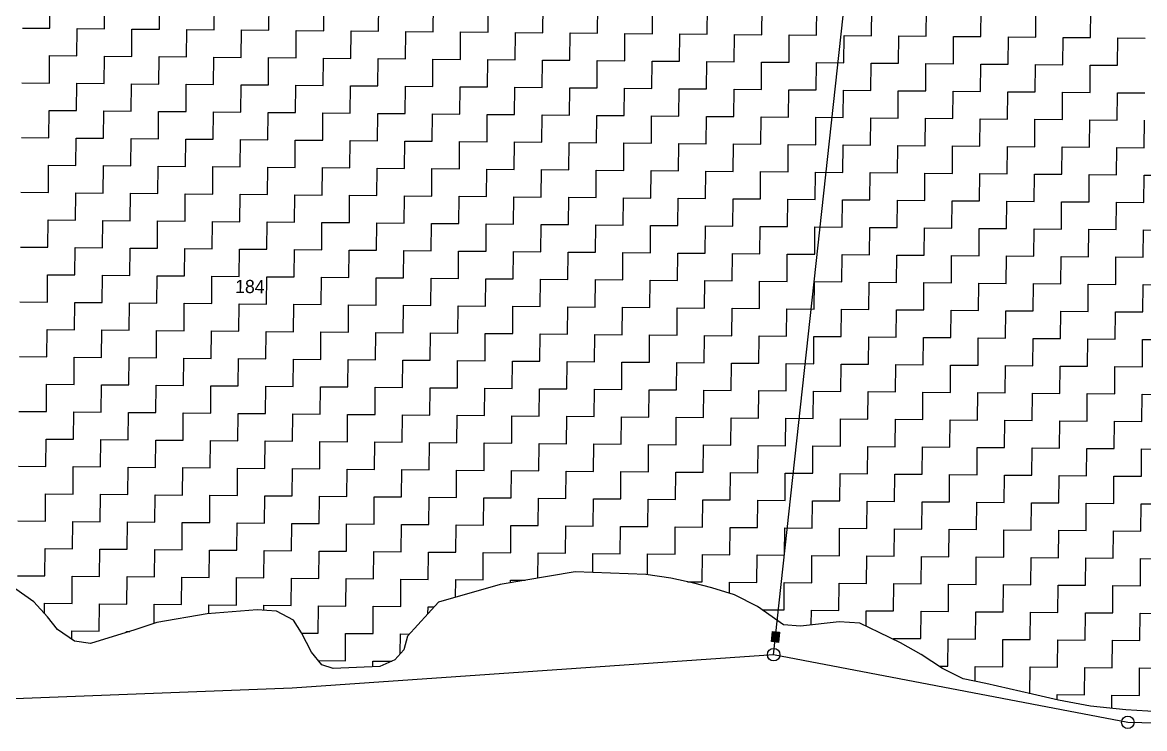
# Model space of a CAD drawing. Header units: metres. Extents: x 286188 to 288650, y 2015524 to 2018848.
# Drawn here: x 286676.5 to 287073.8, y 2015561.7 to 2015811.6 of the extents above; entities that cross this region are included whole.
import ezdxf
from ezdxf.enums import TextEntityAlignment as Align

# ---------------------------------------------------------------- set-up
doc = ezdxf.new("R2010")
doc.units = ezdxf.units.M
doc.header["$MEASUREMENT"] = 0
for name, color, linetype in [('POLY_HATCH', 12, 'Continuous'), ('POLY_PARCEL', 6, 'Continuous'), ('TEXT_PARCEL', 7, 'Continuous'), ('V_BOUND_LINE', 7, 'Continuous')]:
    doc.layers.add(name, color=color, linetype=linetype)
doc.styles.add('TEXT_MAP', font='', dxfattribs={"height": 1.8})
doc.styles.get('TEXT_MAP').set_extended_font_data('Kruti Dev 050')

msp = doc.modelspace()

# ---------------------------------------------------------------- hatches: boundary and pattern name
msp.add_hatch(color=256).paths.add_polyline_path([(286944.58, 2015595.74), (286942.1, 2015596.01), (286941.71, 2015592.43), (286944.19, 2015592.16)])

# ---------------------------------------------------------------- linework, layer by layer
msp.add_lwpolyline([(286941.71, 2015592.43), (286942.1, 2015596.01), (286944.58, 2015595.74), (286944.19, 2015592.16)], close=True)
for centre in [(286942.46, 2015587.8), (287067.84, 2015563.85)]:
    msp.add_circle(centre, 2.2)
at = {"layer": 'POLY_HATCH', "linetype": 'Continuous'}
for p, q in [((286686.23, 2015809.59), (286686.32, 2015819.28)), ((286705.62, 2015809.41), (286705.71, 2015819.11)), ((286725.01, 2015809.24), (286725.1, 2015818.93)), ((286744.4, 2015809.06), (286744.49, 2015818.76)), ((286763.79, 2015808.89), (286763.88, 2015818.58)), ((286783.18, 2015808.71), (286783.27, 2015818.41)), ((286802.57, 2015808.54), (286802.66, 2015818.23)), ((286821.96, 2015808.36), (286822.05, 2015818.06)), ((286841.35, 2015808.19), (286841.44, 2015817.88)), ((286860.74, 2015808.01), (286860.83, 2015817.71)), ((286880.13, 2015807.84), (286880.22, 2015817.53)), ((286899.52, 2015807.66), (286899.61, 2015817.36)), ((286918.91, 2015807.49), (286919, 2015817.18)), ((286938.3, 2015807.31), (286938.39, 2015817)), ((286957.69, 2015807.13), (286957.78, 2015816.83)), ((286977.08, 2015806.96), (286977.17, 2015816.65)), ((286996.47, 2015806.78), (286996.56, 2015816.48)), ((287015.86, 2015806.61), (287015.95, 2015816.3)), ((287035.25, 2015806.43), (287035.33, 2015816.13)), ((287054.64, 2015806.26), (287054.72, 2015815.95)), ((286676.54, 2015809.67), (286686.23, 2015809.59)), ((286695.84, 2015799.8), (286695.93, 2015809.5)), ((286695.93, 2015809.5), (286705.62, 2015809.41)), ((286715.23, 2015799.63), (286715.32, 2015809.32)), ((286715.32, 2015809.32), (286725.01, 2015809.24)), ((286734.62, 2015799.45), (286734.71, 2015809.15)), ((286734.71, 2015809.15), (286744.4, 2015809.06)), ((286754.01, 2015799.28), (286754.1, 2015808.97)), ((286754.1, 2015808.97), (286763.79, 2015808.89)), ((286773.4, 2015799.1), (286773.49, 2015808.8)), ((286773.49, 2015808.8), (286783.18, 2015808.71)), ((286792.79, 2015798.93), (286792.88, 2015808.62)), ((286792.88, 2015808.62), (286802.57, 2015808.54)), ((286812.18, 2015798.75), (286812.27, 2015808.45)), ((286812.27, 2015808.45), (286821.96, 2015808.36)), ((286831.57, 2015798.58), (286831.66, 2015808.27)), ((286831.66, 2015808.27), (286841.35, 2015808.19)), ((286850.96, 2015798.4), (286851.05, 2015808.1)), ((286851.05, 2015808.1), (286860.74, 2015808.01)), ((286870.35, 2015798.23), (286870.43, 2015807.92)), ((286870.43, 2015807.92), (286880.13, 2015807.84)), ((286889.74, 2015798.05), (286889.82, 2015807.75)), ((286889.82, 2015807.75), (286899.52, 2015807.66)), ((286909.13, 2015797.88), (286909.21, 2015807.57)), ((286909.21, 2015807.57), (286918.91, 2015807.49)), ((286928.52, 2015797.7), (286928.6, 2015807.4)), ((286928.6, 2015807.4), (286938.3, 2015807.31)), ((286947.91, 2015797.53), (286947.99, 2015807.22)), ((286947.99, 2015807.22), (286957.69, 2015807.13)), ((286967.3, 2015797.35), (286967.38, 2015807.05)), ((286967.38, 2015807.05), (286977.08, 2015806.96)), ((286986.69, 2015797.18), (286986.77, 2015806.87)), ((286986.77, 2015806.87), (286996.47, 2015806.78)), ((287006.08, 2015797), (287006.16, 2015806.7)), ((287006.16, 2015806.7), (287015.86, 2015806.61)), ((287025.46, 2015796.83), (287025.55, 2015806.52)), ((287025.55, 2015806.52), (287035.25, 2015806.43)), ((287044.85, 2015796.65), (287044.94, 2015806.35)), ((287044.94, 2015806.35), (287054.64, 2015806.26)), ((287064.24, 2015796.48), (287064.33, 2015806.17)), ((287064.33, 2015806.17), (287074.03, 2015806.08)), ((286686.06, 2015790.2), (286686.15, 2015799.89)), ((286686.15, 2015799.89), (286695.84, 2015799.8)), ((286705.45, 2015790.02), (286705.54, 2015799.72)), ((286705.54, 2015799.72), (286715.23, 2015799.63)), ((286724.84, 2015789.85), (286724.92, 2015799.54)), ((286724.92, 2015799.54), (286734.62, 2015799.45)), ((286744.23, 2015789.67), (286744.31, 2015799.37)), ((286744.31, 2015799.37), (286754.01, 2015799.28)), ((286763.62, 2015789.5), (286763.7, 2015799.19)), ((286763.7, 2015799.19), (286773.4, 2015799.1)), ((286783.01, 2015789.32), (286783.09, 2015799.02)), ((286783.09, 2015799.02), (286792.79, 2015798.93)), ((286802.4, 2015789.15), (286802.48, 2015798.84)), ((286802.48, 2015798.84), (286812.18, 2015798.75)), ((286821.79, 2015788.97), (286821.87, 2015798.67)), ((286821.87, 2015798.67), (286831.57, 2015798.58)), ((286841.18, 2015788.8), (286841.26, 2015798.49)), ((286841.26, 2015798.49), (286850.96, 2015798.4)), ((286860.56, 2015788.62), (286860.65, 2015798.32)), ((286860.65, 2015798.32), (286870.35, 2015798.23)), ((286879.95, 2015788.45), (286880.04, 2015798.14)), ((286880.04, 2015798.14), (286889.74, 2015798.05)), ((286899.34, 2015788.27), (286899.43, 2015797.97)), ((286899.43, 2015797.97), (286909.13, 2015797.88)), ((286918.73, 2015788.1), (286918.82, 2015797.79)), ((286918.82, 2015797.79), (286928.52, 2015797.7)), ((286938.12, 2015787.92), (286938.21, 2015797.62)), ((286938.21, 2015797.62), (286947.91, 2015797.53)), ((286957.51, 2015787.75), (286957.6, 2015797.44)), ((286957.6, 2015797.44), (286967.3, 2015797.35)), ((286976.9, 2015787.57), (286976.99, 2015797.26)), ((286976.99, 2015797.26), (286986.69, 2015797.18)), ((286996.29, 2015787.39), (286996.38, 2015797.09)), ((286996.38, 2015797.09), (287006.08, 2015797)), ((287015.68, 2015787.22), (287015.77, 2015796.91)), ((287015.77, 2015796.91), (287025.46, 2015796.83)), ((287035.07, 2015787.04), (287035.16, 2015796.74)), ((287035.16, 2015796.74), (287044.85, 2015796.65)), ((287054.46, 2015786.87), (287054.55, 2015796.56)), ((287054.55, 2015796.56), (287064.24, 2015796.48)), ((286676.36, 2015790.28), (286686.06, 2015790.2)), ((286695.67, 2015780.41), (286695.75, 2015790.11)), ((286695.75, 2015790.11), (286705.45, 2015790.02)), ((286715.05, 2015780.24), (286715.14, 2015789.93)), ((286715.14, 2015789.93), (286724.84, 2015789.85)), ((286734.44, 2015780.06), (286734.53, 2015789.76)), ((286734.53, 2015789.76), (286744.23, 2015789.67)), ((286753.83, 2015779.89), (286753.92, 2015789.58)), ((286753.92, 2015789.58), (286763.62, 2015789.5)), ((286773.22, 2015779.71), (286773.31, 2015789.41)), ((286773.31, 2015789.41), (286783.01, 2015789.32)), ((286792.61, 2015779.54), (286792.7, 2015789.23)), ((286792.7, 2015789.23), (286802.4, 2015789.15)), ((286812, 2015779.36), (286812.09, 2015789.06)), ((286812.09, 2015789.06), (286821.79, 2015788.97)), ((286831.39, 2015779.19), (286831.48, 2015788.88)), ((286831.48, 2015788.88), (286841.18, 2015788.8)), ((286850.78, 2015779.01), (286850.87, 2015788.71)), ((286850.87, 2015788.71), (286860.56, 2015788.62)), ((286870.17, 2015778.84), (286870.26, 2015788.53)), ((286870.26, 2015788.53), (286879.95, 2015788.45)), ((286889.56, 2015778.66), (286889.65, 2015788.36)), ((286889.65, 2015788.36), (286899.34, 2015788.27)), ((286908.95, 2015778.49), (286909.04, 2015788.18)), ((286909.04, 2015788.18), (286918.73, 2015788.1)), ((286928.34, 2015778.31), (286928.43, 2015788.01)), ((286928.43, 2015788.01), (286938.12, 2015787.92)), ((286947.73, 2015778.14), (286947.82, 2015787.83)), ((286947.82, 2015787.83), (286957.51, 2015787.75)), ((286967.12, 2015777.96), (286967.21, 2015787.66)), ((286967.21, 2015787.66), (286976.9, 2015787.57)), ((286986.51, 2015777.79), (286986.6, 2015787.48)), ((286986.6, 2015787.48), (286996.29, 2015787.39)), ((287005.9, 2015777.61), (287005.99, 2015787.31)), ((287005.99, 2015787.31), (287015.68, 2015787.22)), ((287025.29, 2015777.44), (287025.38, 2015787.13)), ((287025.38, 2015787.13), (287035.07, 2015787.04)), ((287044.68, 2015777.26), (287044.77, 2015786.96)), ((287044.77, 2015786.96), (287054.46, 2015786.87)), ((287064.07, 2015777.09), (287064.16, 2015786.78)), ((287064.16, 2015786.78), (287073.85, 2015786.69)), ((286685.88, 2015770.81), (286685.97, 2015780.5)), ((286685.97, 2015780.5), (286695.67, 2015780.41)), ((286705.27, 2015770.63), (286705.36, 2015780.33)), ((286705.36, 2015780.33), (286715.05, 2015780.24)), ((286724.66, 2015770.46), (286724.75, 2015780.15)), ((286724.75, 2015780.15), (286734.44, 2015780.06)), ((286744.05, 2015770.28), (286744.14, 2015779.98)), ((286744.14, 2015779.98), (286753.83, 2015779.89)), ((286763.44, 2015770.11), (286763.53, 2015779.8)), ((286763.53, 2015779.8), (286773.22, 2015779.71)), ((286782.83, 2015769.93), (286782.92, 2015779.63)), ((286782.92, 2015779.63), (286792.61, 2015779.54)), ((286802.22, 2015769.76), (286802.31, 2015779.45)), ((286802.31, 2015779.45), (286812, 2015779.36)), ((286821.61, 2015769.58), (286821.7, 2015779.28)), ((286821.7, 2015779.28), (286831.39, 2015779.19)), ((286841, 2015769.41), (286841.09, 2015779.1)), ((286841.09, 2015779.1), (286850.78, 2015779.01)), ((286860.39, 2015769.23), (286860.48, 2015778.93)), ((286860.48, 2015778.93), (286870.17, 2015778.84)), ((286879.78, 2015769.06), (286879.87, 2015778.75)), ((286879.87, 2015778.75), (286889.56, 2015778.66)), ((286899.17, 2015768.88), (286899.26, 2015778.58)), ((286899.26, 2015778.58), (286908.95, 2015778.49)), ((286918.56, 2015768.71), (286918.65, 2015778.4)), ((286918.65, 2015778.4), (286928.34, 2015778.31)), ((286937.95, 2015768.53), (286938.04, 2015778.23)), ((286938.04, 2015778.23), (286947.73, 2015778.14)), ((286957.34, 2015768.36), (286957.43, 2015778.05)), ((286957.43, 2015778.05), (286967.12, 2015777.96)), ((286976.73, 2015768.18), (286976.82, 2015777.88)), ((286976.82, 2015777.88), (286986.51, 2015777.79)), ((286996.12, 2015768.01), (286996.21, 2015777.7)), ((286996.21, 2015777.7), (287005.9, 2015777.61)), ((287015.51, 2015767.83), (287015.59, 2015777.52)), ((287015.59, 2015777.52), (287025.29, 2015777.44)), ((287034.9, 2015767.65), (287034.98, 2015777.35)), ((287034.98, 2015777.35), (287044.68, 2015777.26)), ((287054.29, 2015767.48), (287054.37, 2015777.17)), ((287054.37, 2015777.17), (287064.07, 2015777.09)), ((287073.68, 2015767.3), (287073.76, 2015777)), ((286676.19, 2015770.9), (286685.88, 2015770.81)), ((286695.49, 2015761.03), (286695.58, 2015770.72)), ((286695.58, 2015770.72), (286705.27, 2015770.63)), ((286714.88, 2015760.85), (286714.97, 2015770.54)), ((286714.97, 2015770.54), (286724.66, 2015770.46)), ((286734.27, 2015760.68), (286734.36, 2015770.37)), ((286734.36, 2015770.37), (286744.05, 2015770.28)), ((286753.66, 2015760.5), (286753.75, 2015770.19)), ((286753.75, 2015770.19), (286763.44, 2015770.11)), ((286773.05, 2015760.32), (286773.14, 2015770.02)), ((286773.14, 2015770.02), (286782.83, 2015769.93)), ((286792.44, 2015760.15), (286792.53, 2015769.84)), ((286792.53, 2015769.84), (286802.22, 2015769.76)), ((286811.83, 2015759.97), (286811.92, 2015769.67)), ((286811.92, 2015769.67), (286821.61, 2015769.58)), ((286831.22, 2015759.8), (286831.31, 2015769.49)), ((286831.31, 2015769.49), (286841, 2015769.41)), ((286850.61, 2015759.62), (286850.69, 2015769.32)), ((286850.69, 2015769.32), (286860.39, 2015769.23)), ((286870, 2015759.45), (286870.08, 2015769.14)), ((286870.08, 2015769.14), (286879.78, 2015769.06)), ((286889.39, 2015759.27), (286889.47, 2015768.97)), ((286889.47, 2015768.97), (286899.17, 2015768.88)), ((286908.78, 2015759.1), (286908.86, 2015768.79)), ((286908.86, 2015768.79), (286918.56, 2015768.71)), ((286928.17, 2015758.92), (286928.25, 2015768.62)), ((286928.25, 2015768.62), (286937.95, 2015768.53)), ((286947.56, 2015758.75), (286947.64, 2015768.44)), ((286947.64, 2015768.44), (286957.34, 2015768.36)), ((286966.95, 2015758.57), (286967.03, 2015768.27)), ((286967.03, 2015768.27), (286976.73, 2015768.18)), ((286986.34, 2015758.4), (286986.42, 2015768.09)), ((286986.42, 2015768.09), (286996.12, 2015768.01)), ((287005.72, 2015758.22), (287005.81, 2015767.92)), ((287005.81, 2015767.92), (287015.51, 2015767.83)), ((287025.11, 2015758.05), (287025.2, 2015767.74)), ((287025.2, 2015767.74), (287034.9, 2015767.65)), ((287044.5, 2015757.87), (287044.59, 2015767.57)), ((287044.59, 2015767.57), (287054.29, 2015767.48)), ((287063.89, 2015757.7), (287063.98, 2015767.39)), ((287063.98, 2015767.39), (287073.68, 2015767.3)), ((286685.71, 2015751.42), (286685.8, 2015761.11)), ((286685.8, 2015761.11), (286695.49, 2015761.03)), ((286705.1, 2015751.24), (286705.18, 2015760.94)), ((286705.18, 2015760.94), (286714.88, 2015760.85)), ((286724.49, 2015751.07), (286724.57, 2015760.76)), ((286724.57, 2015760.76), (286734.27, 2015760.68)), ((286743.88, 2015750.89), (286743.96, 2015760.59)), ((286743.96, 2015760.59), (286753.66, 2015760.5)), ((286763.27, 2015750.72), (286763.35, 2015760.41)), ((286763.35, 2015760.41), (286773.05, 2015760.32)), ((286782.66, 2015750.54), (286782.74, 2015760.24)), ((286782.74, 2015760.24), (286792.44, 2015760.15)), ((286802.05, 2015750.37), (286802.13, 2015760.06)), ((286802.13, 2015760.06), (286811.83, 2015759.97)), ((286821.44, 2015750.19), (286821.52, 2015759.89)), ((286821.52, 2015759.89), (286831.22, 2015759.8)), ((286840.82, 2015750.02), (286840.91, 2015759.71)), ((286840.91, 2015759.71), (286850.61, 2015759.62)), ((286860.21, 2015749.84), (286860.3, 2015759.54)), ((286860.3, 2015759.54), (286870, 2015759.45)), ((286879.6, 2015749.67), (286879.69, 2015759.36)), ((286879.69, 2015759.36), (286889.39, 2015759.27)), ((286898.99, 2015749.49), (286899.08, 2015759.19)), ((286899.08, 2015759.19), (286908.78, 2015759.1)), ((286918.38, 2015749.32), (286918.47, 2015759.01)), ((286918.47, 2015759.01), (286928.17, 2015758.92)), ((286937.77, 2015749.14), (286937.86, 2015758.84)), ((286937.86, 2015758.84), (286947.56, 2015758.75)), ((286957.16, 2015748.97), (286957.25, 2015758.66)), ((286957.25, 2015758.66), (286966.95, 2015758.57)), ((286976.55, 2015748.79), (286976.64, 2015758.49)), ((286976.64, 2015758.49), (286986.34, 2015758.4)), ((286995.94, 2015748.62), (286996.03, 2015758.31)), ((286996.03, 2015758.31), (287005.72, 2015758.22)), ((287015.33, 2015748.44), (287015.42, 2015758.14)), ((287015.42, 2015758.14), (287025.11, 2015758.05)), ((287034.72, 2015748.27), (287034.81, 2015757.96)), ((287034.81, 2015757.96), (287044.5, 2015757.87)), ((287054.11, 2015748.09), (287054.2, 2015757.78)), ((287054.2, 2015757.78), (287063.89, 2015757.7)), ((287073.5, 2015747.92), (287073.59, 2015757.61)), ((287073.59, 2015757.61), (287083.28, 2015757.52)), ((286676.01, 2015751.51), (286685.71, 2015751.42)), ((286695.31, 2015741.64), (286695.4, 2015751.33)), ((286695.4, 2015751.33), (286705.1, 2015751.24)), ((286714.7, 2015741.46), (286714.79, 2015751.16)), ((286714.79, 2015751.16), (286724.49, 2015751.07)), ((286734.09, 2015741.29), (286734.18, 2015750.98)), ((286734.18, 2015750.98), (286743.88, 2015750.89)), ((286753.48, 2015741.11), (286753.57, 2015750.81)), ((286753.57, 2015750.81), (286763.27, 2015750.72)), ((286772.87, 2015740.94), (286772.96, 2015750.63)), ((286772.96, 2015750.63), (286782.66, 2015750.54)), ((286792.26, 2015740.76), (286792.35, 2015750.45)), ((286792.35, 2015750.45), (286802.05, 2015750.37)), ((286811.65, 2015740.58), (286811.74, 2015750.28)), ((286811.74, 2015750.28), (286821.44, 2015750.19)), ((286831.04, 2015740.41), (286831.13, 2015750.1)), ((286831.13, 2015750.1), (286840.82, 2015750.02)), ((286850.43, 2015740.23), (286850.52, 2015749.93)), ((286850.52, 2015749.93), (286860.21, 2015749.84)), ((286869.82, 2015740.06), (286869.91, 2015749.75)), ((286869.91, 2015749.75), (286879.6, 2015749.67)), ((286889.21, 2015739.88), (286889.3, 2015749.58)), ((286889.3, 2015749.58), (286898.99, 2015749.49)), ((286908.6, 2015739.71), (286908.69, 2015749.4)), ((286908.69, 2015749.4), (286918.38, 2015749.32)), ((286927.99, 2015739.53), (286928.08, 2015749.23)), ((286928.08, 2015749.23), (286937.77, 2015749.14)), ((286947.38, 2015739.36), (286947.47, 2015749.05)), ((286947.47, 2015749.05), (286957.16, 2015748.97)), ((286966.77, 2015739.18), (286966.86, 2015748.88)), ((286966.86, 2015748.88), (286976.55, 2015748.79)), ((286986.16, 2015739.01), (286986.25, 2015748.7)), ((286986.25, 2015748.7), (286995.94, 2015748.62)), ((287005.55, 2015738.83), (287005.64, 2015748.53)), ((287005.64, 2015748.53), (287015.33, 2015748.44)), ((287024.94, 2015738.66), (287025.03, 2015748.35)), ((287025.03, 2015748.35), (287034.72, 2015748.27)), ((287044.33, 2015738.48), (287044.42, 2015748.18)), ((287044.42, 2015748.18), (287054.11, 2015748.09)), ((287063.72, 2015738.31), (287063.81, 2015748)), ((287063.81, 2015748), (287073.5, 2015747.92)), ((286685.53, 2015732.03), (286685.62, 2015741.72)), ((286685.62, 2015741.72), (286695.31, 2015741.64)), ((286704.92, 2015731.85), (286705.01, 2015741.55)), ((286705.01, 2015741.55), (286714.7, 2015741.46)), ((286724.31, 2015731.68), (286724.4, 2015741.37)), ((286724.4, 2015741.37), (286734.09, 2015741.29)), ((286743.7, 2015731.5), (286743.79, 2015741.2)), ((286743.79, 2015741.2), (286753.48, 2015741.11)), ((286763.09, 2015731.33), (286763.18, 2015741.02)), ((286763.18, 2015741.02), (286772.87, 2015740.94)), ((286782.48, 2015731.15), (286782.57, 2015740.85)), ((286782.57, 2015740.85), (286792.26, 2015740.76)), ((286801.87, 2015730.98), (286801.96, 2015740.67)), ((286801.96, 2015740.67), (286811.65, 2015740.58)), ((286821.26, 2015730.8), (286821.35, 2015740.5)), ((286821.35, 2015740.5), (286831.04, 2015740.41)), ((286840.65, 2015730.63), (286840.74, 2015740.32)), ((286840.74, 2015740.32), (286850.43, 2015740.23)), ((286860.04, 2015730.45), (286860.13, 2015740.15)), ((286860.13, 2015740.15), (286869.82, 2015740.06)), ((286879.43, 2015730.28), (286879.52, 2015739.97)), ((286879.52, 2015739.97), (286889.21, 2015739.88)), ((286898.82, 2015730.1), (286898.91, 2015739.8)), ((286898.91, 2015739.8), (286908.6, 2015739.71)), ((286918.21, 2015729.93), (286918.3, 2015739.62)), ((286918.3, 2015739.62), (286927.99, 2015739.53)), ((286937.6, 2015729.75), (286937.69, 2015739.45)), ((286937.69, 2015739.45), (286947.38, 2015739.36)), ((286956.99, 2015729.58), (286957.08, 2015739.27)), ((286957.08, 2015739.27), (286966.77, 2015739.18)), ((286976.38, 2015729.4), (286976.47, 2015739.1)), ((286976.47, 2015739.1), (286986.16, 2015739.01)), ((286995.77, 2015729.23), (286995.85, 2015738.92)), ((286995.85, 2015738.92), (287005.55, 2015738.83)), ((287015.16, 2015729.05), (287015.24, 2015738.75)), ((287015.24, 2015738.75), (287024.94, 2015738.66)), ((287034.55, 2015728.88), (287034.63, 2015738.57)), ((287034.63, 2015738.57), (287044.33, 2015738.48)), ((287053.94, 2015728.7), (287054.02, 2015738.4)), ((287054.02, 2015738.4), (287063.72, 2015738.31)), ((287073.33, 2015728.53), (287073.41, 2015738.22)), ((287073.41, 2015738.22), (287083.11, 2015738.13)), ((286675.84, 2015732.12), (286685.53, 2015732.03)), ((286695.14, 2015722.25), (286695.23, 2015731.94)), ((286695.23, 2015731.94), (286704.92, 2015731.85)), ((286714.53, 2015722.07), (286714.62, 2015731.77)), ((286714.62, 2015731.77), (286724.31, 2015731.68)), ((286733.92, 2015721.9), (286734.01, 2015731.59)), ((286734.01, 2015731.59), (286743.7, 2015731.5)), ((286753.31, 2015721.72), (286753.4, 2015731.42)), ((286753.4, 2015731.42), (286763.09, 2015731.33)), ((286772.7, 2015721.55), (286772.79, 2015731.24)), ((286772.79, 2015731.24), (286782.48, 2015731.15)), ((286792.09, 2015721.37), (286792.18, 2015731.07)), ((286792.18, 2015731.07), (286801.87, 2015730.98)), ((286811.48, 2015721.2), (286811.57, 2015730.89)), ((286811.57, 2015730.89), (286821.26, 2015730.8)), ((286830.87, 2015721.02), (286830.95, 2015730.71)), ((286830.95, 2015730.71), (286840.65, 2015730.63)), ((286850.26, 2015720.84), (286850.34, 2015730.54)), ((286850.34, 2015730.54), (286860.04, 2015730.45)), ((286869.65, 2015720.67), (286869.73, 2015730.36)), ((286869.73, 2015730.36), (286879.43, 2015730.28)), ((286889.04, 2015720.49), (286889.12, 2015730.19)), ((286889.12, 2015730.19), (286898.82, 2015730.1)), ((286908.43, 2015720.32), (286908.51, 2015730.01)), ((286908.51, 2015730.01), (286918.21, 2015729.93)), ((286927.82, 2015720.14), (286927.9, 2015729.84)), ((286927.9, 2015729.84), (286937.6, 2015729.75)), ((286947.21, 2015719.97), (286947.29, 2015729.66)), ((286947.29, 2015729.66), (286956.99, 2015729.58)), ((286966.6, 2015719.79), (286966.68, 2015729.49)), ((286966.68, 2015729.49), (286976.38, 2015729.4)), ((286985.98, 2015719.62), (286986.07, 2015729.31)), ((286986.07, 2015729.31), (286995.77, 2015729.23)), ((287005.37, 2015719.44), (287005.46, 2015729.14)), ((287005.46, 2015729.14), (287015.16, 2015729.05)), ((287024.76, 2015719.27), (287024.85, 2015728.96)), ((287024.85, 2015728.96), (287034.55, 2015728.88)), ((287044.15, 2015719.09), (287044.24, 2015728.79)), ((287044.24, 2015728.79), (287053.94, 2015728.7)), ((287063.54, 2015718.92), (287063.63, 2015728.61)), ((287063.63, 2015728.61), (287073.33, 2015728.53)), ((286685.36, 2015712.64), (286685.44, 2015722.33)), ((286685.44, 2015722.33), (286695.14, 2015722.25)), ((286704.75, 2015712.46), (286704.83, 2015722.16)), ((286704.83, 2015722.16), (286714.53, 2015722.07)), ((286724.14, 2015712.29), (286724.22, 2015721.98)), ((286724.22, 2015721.98), (286733.92, 2015721.9)), ((286743.53, 2015712.11), (286743.61, 2015721.81)), ((286743.61, 2015721.81), (286753.31, 2015721.72)), ((286762.92, 2015711.94), (286763, 2015721.63)), ((286763, 2015721.63), (286772.7, 2015721.55)), ((286782.31, 2015711.76), (286782.39, 2015721.46)), ((286782.39, 2015721.46), (286792.09, 2015721.37)), ((286801.7, 2015711.59), (286801.78, 2015721.28)), ((286801.78, 2015721.28), (286811.48, 2015721.2)), ((286821.09, 2015711.41), (286821.17, 2015721.11)), ((286821.17, 2015721.11), (286830.87, 2015721.02)), ((286840.47, 2015711.24), (286840.56, 2015720.93)), ((286840.56, 2015720.93), (286850.26, 2015720.84)), ((286859.86, 2015711.06), (286859.95, 2015720.76)), ((286859.95, 2015720.76), (286869.65, 2015720.67)), ((286879.25, 2015710.89), (286879.34, 2015720.58)), ((286879.34, 2015720.58), (286889.04, 2015720.49)), ((286898.64, 2015710.71), (286898.73, 2015720.41)), ((286898.73, 2015720.41), (286908.43, 2015720.32)), ((286918.03, 2015710.54), (286918.12, 2015720.23)), ((286918.12, 2015720.23), (286927.82, 2015720.14)), ((286937.42, 2015710.36), (286937.51, 2015720.06)), ((286937.51, 2015720.06), (286947.21, 2015719.97)), ((286956.81, 2015710.19), (286956.9, 2015719.88)), ((286956.9, 2015719.88), (286966.6, 2015719.79)), ((286976.2, 2015710.01), (286976.29, 2015719.71)), ((286976.29, 2015719.71), (286985.98, 2015719.62)), ((286995.59, 2015709.84), (286995.68, 2015719.53)), ((286995.68, 2015719.53), (287005.37, 2015719.44)), ((287014.98, 2015709.66), (287015.07, 2015719.36)), ((287015.07, 2015719.36), (287024.76, 2015719.27)), ((287034.37, 2015709.49), (287034.46, 2015719.18)), ((287034.46, 2015719.18), (287044.15, 2015719.09)), ((287053.76, 2015709.31), (287053.85, 2015719.01)), ((287053.85, 2015719.01), (287063.54, 2015718.92)), ((287073.15, 2015709.14), (287073.24, 2015718.83)), ((287073.24, 2015718.83), (287082.93, 2015718.74)), ((286675.66, 2015712.73), (286685.36, 2015712.64)), ((286694.96, 2015702.86), (286695.05, 2015712.55)), ((286695.05, 2015712.55), (286704.75, 2015712.46)), ((286714.35, 2015702.68), (286714.44, 2015712.38)), ((286714.44, 2015712.38), (286724.14, 2015712.29)), ((286733.74, 2015702.51), (286733.83, 2015712.2)), ((286733.83, 2015712.2), (286743.53, 2015712.11)), ((286753.13, 2015702.33), (286753.22, 2015712.03)), ((286753.22, 2015712.03), (286762.92, 2015711.94)), ((286772.52, 2015702.16), (286772.61, 2015711.85)), ((286772.61, 2015711.85), (286782.31, 2015711.76)), ((286791.91, 2015701.98), (286792, 2015711.68)), ((286792, 2015711.68), (286801.7, 2015711.59)), ((286811.3, 2015701.81), (286811.39, 2015711.5)), ((286811.39, 2015711.5), (286821.09, 2015711.41)), ((286830.69, 2015701.63), (286830.78, 2015711.33)), ((286830.78, 2015711.33), (286840.47, 2015711.24)), ((286850.08, 2015701.46), (286850.17, 2015711.15)), ((286850.17, 2015711.15), (286859.86, 2015711.06)), ((286869.47, 2015701.28), (286869.56, 2015710.97)), ((286869.56, 2015710.97), (286879.25, 2015710.89)), ((286888.86, 2015701.1), (286888.95, 2015710.8)), ((286888.95, 2015710.8), (286898.64, 2015710.71)), ((286908.25, 2015700.93), (286908.34, 2015710.62)), ((286908.34, 2015710.62), (286918.03, 2015710.54)), ((286927.64, 2015700.75), (286927.73, 2015710.45)), ((286927.73, 2015710.45), (286937.42, 2015710.36)), ((286947.03, 2015700.58), (286947.12, 2015710.27)), ((286947.12, 2015710.27), (286956.81, 2015710.19)), ((286966.42, 2015700.4), (286966.51, 2015710.1)), ((286966.51, 2015710.1), (286976.2, 2015710.01)), ((286985.81, 2015700.23), (286985.9, 2015709.92)), ((286985.9, 2015709.92), (286995.59, 2015709.84)), ((287005.2, 2015700.05), (287005.29, 2015709.75)), ((287005.29, 2015709.75), (287014.98, 2015709.66)), ((287024.59, 2015699.88), (287024.68, 2015709.57)), ((287024.68, 2015709.57), (287034.37, 2015709.49)), ((287043.98, 2015699.7), (287044.07, 2015709.4)), ((287044.07, 2015709.4), (287053.76, 2015709.31)), ((287063.37, 2015699.53), (287063.46, 2015709.22)), ((287063.46, 2015709.22), (287073.15, 2015709.14)), ((286685.18, 2015693.25), (286685.27, 2015702.94)), ((286685.27, 2015702.94), (286694.96, 2015702.86)), ((286704.57, 2015693.07), (286704.66, 2015702.77)), ((286704.66, 2015702.77), (286714.35, 2015702.68)), ((286723.96, 2015692.9), (286724.05, 2015702.59)), ((286724.05, 2015702.59), (286733.74, 2015702.51)), ((286743.35, 2015692.72), (286743.44, 2015702.42)), ((286743.44, 2015702.42), (286753.13, 2015702.33)), ((286762.74, 2015692.55), (286762.83, 2015702.24)), ((286762.83, 2015702.24), (286772.52, 2015702.16)), ((286782.13, 2015692.37), (286782.22, 2015702.07)), ((286782.22, 2015702.07), (286791.91, 2015701.98)), ((286801.52, 2015692.2), (286801.61, 2015701.89)), ((286801.61, 2015701.89), (286811.3, 2015701.81)), ((286820.91, 2015692.02), (286821, 2015701.72)), ((286821, 2015701.72), (286830.69, 2015701.63)), ((286840.3, 2015691.85), (286840.39, 2015701.54)), ((286840.39, 2015701.54), (286850.08, 2015701.46)), ((286859.69, 2015691.67), (286859.78, 2015701.37)), ((286859.78, 2015701.37), (286869.47, 2015701.28)), ((286879.08, 2015691.5), (286879.17, 2015701.19)), ((286879.17, 2015701.19), (286888.86, 2015701.1)), ((286898.47, 2015691.32), (286898.56, 2015701.02)), ((286898.56, 2015701.02), (286908.25, 2015700.93)), ((286917.86, 2015691.15), (286917.95, 2015700.84)), ((286917.95, 2015700.84), (286927.64, 2015700.75)), ((286937.25, 2015690.97), (286937.34, 2015700.67)), ((286937.34, 2015700.67), (286947.03, 2015700.58)), ((286956.64, 2015690.8), (286956.73, 2015700.49)), ((286956.73, 2015700.49), (286966.42, 2015700.4)), ((286976.03, 2015690.62), (286976.11, 2015700.32)), ((286976.11, 2015700.32), (286985.81, 2015700.23)), ((286995.42, 2015690.45), (286995.5, 2015700.14)), ((286995.5, 2015700.14), (287005.2, 2015700.05)), ((287014.81, 2015690.27), (287014.89, 2015699.97)), ((287014.89, 2015699.97), (287024.59, 2015699.88)), ((287034.2, 2015690.1), (287034.28, 2015699.79)), ((287034.28, 2015699.79), (287043.98, 2015699.7)), ((287053.59, 2015689.92), (287053.67, 2015699.62)), ((287053.67, 2015699.62), (287063.37, 2015699.53)), ((287072.98, 2015689.75), (287073.06, 2015699.44)), ((287073.06, 2015699.44), (287082.76, 2015699.35)), ((286675.49, 2015693.34), (286685.18, 2015693.25)), ((286694.79, 2015683.47), (286694.88, 2015693.16)), ((286694.88, 2015693.16), (286704.57, 2015693.07)), ((286714.18, 2015683.29), (286714.27, 2015692.99)), ((286714.27, 2015692.99), (286723.96, 2015692.9)), ((286733.57, 2015683.12), (286733.66, 2015692.81)), ((286733.66, 2015692.81), (286743.35, 2015692.72)), ((286752.96, 2015682.94), (286753.05, 2015692.64)), ((286753.05, 2015692.64), (286762.74, 2015692.55)), ((286772.35, 2015682.77), (286772.44, 2015692.46)), ((286772.44, 2015692.46), (286782.13, 2015692.37)), ((286791.74, 2015682.59), (286791.83, 2015692.29)), ((286791.83, 2015692.29), (286801.52, 2015692.2)), ((286811.13, 2015682.42), (286811.22, 2015692.11)), ((286811.22, 2015692.11), (286820.91, 2015692.02)), ((286830.52, 2015682.24), (286830.6, 2015691.94)), ((286830.6, 2015691.94), (286840.3, 2015691.85)), ((286849.91, 2015682.07), (286849.99, 2015691.76)), ((286849.99, 2015691.76), (286859.69, 2015691.67)), ((286869.3, 2015681.89), (286869.38, 2015691.59)), ((286869.38, 2015691.59), (286879.08, 2015691.5)), ((286888.69, 2015681.72), (286888.77, 2015691.41)), ((286888.77, 2015691.41), (286898.47, 2015691.32)), ((286908.08, 2015681.54), (286908.16, 2015691.23)), ((286908.16, 2015691.23), (286917.86, 2015691.15)), ((286927.47, 2015681.36), (286927.55, 2015691.06)), ((286927.55, 2015691.06), (286937.25, 2015690.97)), ((286946.86, 2015681.19), (286946.94, 2015690.88)), ((286946.94, 2015690.88), (286956.64, 2015690.8)), ((286966.24, 2015681.01), (286966.33, 2015690.71)), ((286966.33, 2015690.71), (286976.03, 2015690.62)), ((286985.63, 2015680.84), (286985.72, 2015690.53)), ((286985.72, 2015690.53), (286995.42, 2015690.45)), ((287005.02, 2015680.66), (287005.11, 2015690.36)), ((287005.11, 2015690.36), (287014.81, 2015690.27)), ((287024.41, 2015680.49), (287024.5, 2015690.18)), ((287024.5, 2015690.18), (287034.2, 2015690.1)), ((287043.8, 2015680.31), (287043.89, 2015690.01)), ((287043.89, 2015690.01), (287053.59, 2015689.92)), ((287063.19, 2015680.14), (287063.28, 2015689.83)), ((287063.28, 2015689.83), (287072.98, 2015689.75)), ((286685.01, 2015673.86), (286685.09, 2015683.55)), ((286685.09, 2015683.55), (286694.79, 2015683.47)), ((286704.4, 2015673.68), (286704.48, 2015683.38)), ((286704.48, 2015683.38), (286714.18, 2015683.29)), ((286723.79, 2015673.51), (286723.87, 2015683.2)), ((286723.87, 2015683.2), (286733.57, 2015683.12)), ((286743.18, 2015673.33), (286743.26, 2015683.03)), ((286743.26, 2015683.03), (286752.96, 2015682.94)), ((286762.57, 2015673.16), (286762.65, 2015682.85)), ((286762.65, 2015682.85), (286772.35, 2015682.77)), ((286781.96, 2015672.98), (286782.04, 2015682.68)), ((286782.04, 2015682.68), (286791.74, 2015682.59)), ((286801.35, 2015672.81), (286801.43, 2015682.5)), ((286801.43, 2015682.5), (286811.13, 2015682.42)), ((286820.73, 2015672.63), (286820.82, 2015682.33)), ((286820.82, 2015682.33), (286830.52, 2015682.24)), ((286840.12, 2015672.46), (286840.21, 2015682.15)), ((286840.21, 2015682.15), (286849.91, 2015682.07)), ((286859.51, 2015672.28), (286859.6, 2015681.98)), ((286859.6, 2015681.98), (286869.3, 2015681.89)), ((286878.9, 2015672.11), (286878.99, 2015681.8)), ((286878.99, 2015681.8), (286888.69, 2015681.72)), ((286898.29, 2015671.93), (286898.38, 2015681.63)), ((286898.38, 2015681.63), (286908.08, 2015681.54)), ((286917.68, 2015671.76), (286917.77, 2015681.45)), ((286917.77, 2015681.45), (286927.47, 2015681.36)), ((286937.07, 2015671.58), (286937.16, 2015681.28)), ((286937.16, 2015681.28), (286946.86, 2015681.19)), ((286956.46, 2015671.41), (286956.55, 2015681.1)), ((286956.55, 2015681.1), (286966.24, 2015681.01)), ((286975.85, 2015671.23), (286975.94, 2015680.93)), ((286975.94, 2015680.93), (286985.63, 2015680.84)), ((286995.24, 2015671.06), (286995.33, 2015680.75)), ((286995.33, 2015680.75), (287005.02, 2015680.66)), ((287014.63, 2015670.88), (287014.72, 2015680.58)), ((287014.72, 2015680.58), (287024.41, 2015680.49)), ((287034.02, 2015670.71), (287034.11, 2015680.4)), ((287034.11, 2015680.4), (287043.8, 2015680.31)), ((287053.41, 2015670.53), (287053.5, 2015680.23)), ((287053.5, 2015680.23), (287063.19, 2015680.14)), ((287072.8, 2015670.36), (287072.89, 2015680.05)), ((287072.89, 2015680.05), (287082.58, 2015679.96)), ((286675.31, 2015673.95), (286685.01, 2015673.86)), ((286694.61, 2015664.08), (286694.7, 2015673.77)), ((286694.7, 2015673.77), (286704.4, 2015673.68)), ((286714, 2015663.9), (286714.09, 2015673.6)), ((286714.09, 2015673.6), (286723.79, 2015673.51)), ((286733.39, 2015663.73), (286733.48, 2015673.42)), ((286733.48, 2015673.42), (286743.18, 2015673.33)), ((286752.78, 2015663.55), (286752.87, 2015673.25)), ((286752.87, 2015673.25), (286762.57, 2015673.16)), ((286772.17, 2015663.38), (286772.26, 2015673.07)), ((286772.26, 2015673.07), (286781.96, 2015672.98)), ((286791.56, 2015663.2), (286791.65, 2015672.9)), ((286791.65, 2015672.9), (286801.35, 2015672.81)), ((286810.95, 2015663.03), (286811.04, 2015672.72)), ((286811.04, 2015672.72), (286820.73, 2015672.63)), ((286830.34, 2015662.85), (286830.43, 2015672.55)), ((286830.43, 2015672.55), (286840.12, 2015672.46)), ((286849.73, 2015662.68), (286849.82, 2015672.37)), ((286849.82, 2015672.37), (286859.51, 2015672.28)), ((286869.12, 2015662.5), (286869.21, 2015672.2)), ((286869.21, 2015672.2), (286878.9, 2015672.11)), ((286888.51, 2015662.33), (286888.6, 2015672.02)), ((286888.6, 2015672.02), (286898.29, 2015671.93)), ((286907.9, 2015662.15), (286907.99, 2015671.85)), ((286907.99, 2015671.85), (286917.68, 2015671.76)), ((286927.29, 2015661.98), (286927.38, 2015671.67)), ((286927.38, 2015671.67), (286937.07, 2015671.58)), ((286946.68, 2015661.8), (286946.77, 2015671.49)), ((286946.77, 2015671.49), (286956.46, 2015671.41)), ((286966.07, 2015661.62), (286966.16, 2015671.32)), ((286966.16, 2015671.32), (286975.85, 2015671.23)), ((286985.46, 2015661.45), (286985.55, 2015671.14)), ((286985.55, 2015671.14), (286995.24, 2015671.06)), ((287004.85, 2015661.27), (287004.94, 2015670.97)), ((287004.94, 2015670.97), (287014.63, 2015670.88)), ((287024.24, 2015661.1), (287024.33, 2015670.79)), ((287024.33, 2015670.79), (287034.02, 2015670.71)), ((287043.63, 2015660.92), (287043.72, 2015670.62)), ((287043.72, 2015670.62), (287053.41, 2015670.53)), ((287063.02, 2015660.75), (287063.11, 2015670.44)), ((287063.11, 2015670.44), (287072.8, 2015670.36)), ((286684.83, 2015654.47), (286684.92, 2015664.16)), ((286684.92, 2015664.16), (286694.61, 2015664.08)), ((286704.22, 2015654.29), (286704.31, 2015663.99)), ((286704.31, 2015663.99), (286714, 2015663.9)), ((286723.61, 2015654.12), (286723.7, 2015663.81)), ((286723.7, 2015663.81), (286733.39, 2015663.73)), ((286743, 2015653.94), (286743.09, 2015663.64)), ((286743.09, 2015663.64), (286752.78, 2015663.55)), ((286762.39, 2015653.77), (286762.48, 2015663.46)), ((286762.48, 2015663.46), (286772.17, 2015663.38)), ((286781.78, 2015653.59), (286781.87, 2015663.29)), ((286781.87, 2015663.29), (286791.56, 2015663.2)), ((286801.17, 2015653.42), (286801.26, 2015663.11)), ((286801.26, 2015663.11), (286810.95, 2015663.03)), ((286820.56, 2015653.24), (286820.65, 2015662.94)), ((286820.65, 2015662.94), (286830.34, 2015662.85)), ((286839.95, 2015653.07), (286840.04, 2015662.76)), ((286840.04, 2015662.76), (286849.73, 2015662.68)), ((286859.34, 2015652.89), (286859.43, 2015662.59)), ((286859.43, 2015662.59), (286869.12, 2015662.5)), ((286878.73, 2015652.72), (286878.82, 2015662.41)), ((286878.82, 2015662.41), (286888.51, 2015662.33)), ((286898.12, 2015652.54), (286898.21, 2015662.24)), ((286898.21, 2015662.24), (286907.9, 2015662.15)), ((286917.51, 2015652.37), (286917.6, 2015662.06)), ((286917.6, 2015662.06), (286927.29, 2015661.98)), ((286936.9, 2015652.19), (286936.99, 2015661.89)), ((286936.99, 2015661.89), (286946.68, 2015661.8)), ((286956.29, 2015652.02), (286956.37, 2015661.71)), ((286956.37, 2015661.71), (286966.07, 2015661.62)), ((286975.68, 2015651.84), (286975.76, 2015661.54)), ((286975.76, 2015661.54), (286985.46, 2015661.45)), ((286995.07, 2015651.67), (286995.15, 2015661.36)), ((286995.15, 2015661.36), (287004.85, 2015661.27)), ((287014.46, 2015651.49), (287014.54, 2015661.19)), ((287014.54, 2015661.19), (287024.24, 2015661.1)), ((287033.85, 2015651.32), (287033.93, 2015661.01)), ((287033.93, 2015661.01), (287043.63, 2015660.92)), ((287053.24, 2015651.14), (287053.32, 2015660.84)), ((287053.32, 2015660.84), (287063.02, 2015660.75)), ((287072.63, 2015650.97), (287072.71, 2015660.66)), ((287072.71, 2015660.66), (287082.41, 2015660.57)), ((286675.14, 2015654.56), (286684.83, 2015654.47)), ((286694.44, 2015644.69), (286694.53, 2015654.38)), ((286694.53, 2015654.38), (286704.22, 2015654.29)), ((286713.83, 2015644.51), (286713.92, 2015654.21)), ((286713.92, 2015654.21), (286723.61, 2015654.12)), ((286733.22, 2015644.34), (286733.31, 2015654.03)), ((286733.31, 2015654.03), (286743, 2015653.94)), ((286752.61, 2015644.16), (286752.7, 2015653.86)), ((286752.7, 2015653.86), (286762.39, 2015653.77)), ((286772, 2015643.99), (286772.09, 2015653.68)), ((286772.09, 2015653.68), (286781.78, 2015653.59)), ((286791.39, 2015643.81), (286791.48, 2015653.51)), ((286791.48, 2015653.51), (286801.17, 2015653.42)), ((286810.78, 2015643.64), (286810.86, 2015653.33)), ((286810.86, 2015653.33), (286820.56, 2015653.24)), ((286830.17, 2015643.46), (286830.25, 2015653.16)), ((286830.25, 2015653.16), (286839.95, 2015653.07)), ((286849.56, 2015643.29), (286849.64, 2015652.98)), ((286849.64, 2015652.98), (286859.34, 2015652.89)), ((286868.95, 2015643.11), (286869.03, 2015652.81)), ((286869.03, 2015652.81), (286878.73, 2015652.72)), ((286888.34, 2015642.94), (286888.42, 2015652.63)), ((286888.42, 2015652.63), (286898.12, 2015652.54)), ((286907.73, 2015642.76), (286907.81, 2015652.46)), ((286907.81, 2015652.46), (286917.51, 2015652.37)), ((286927.12, 2015642.59), (286927.2, 2015652.28)), ((286927.2, 2015652.28), (286936.9, 2015652.19)), ((286946.5, 2015642.41), (286946.59, 2015652.11)), ((286946.59, 2015652.11), (286956.29, 2015652.02)), ((286965.89, 2015642.24), (286965.98, 2015651.93)), ((286965.98, 2015651.93), (286975.68, 2015651.84)), ((286985.28, 2015642.06), (286985.37, 2015651.75)), ((286985.37, 2015651.75), (286995.07, 2015651.67)), ((287004.67, 2015641.88), (287004.76, 2015651.58)), ((287004.76, 2015651.58), (287014.46, 2015651.49)), ((287024.06, 2015641.71), (287024.15, 2015651.4)), ((287024.15, 2015651.4), (287033.85, 2015651.32)), ((287043.45, 2015641.53), (287043.54, 2015651.23)), ((287043.54, 2015651.23), (287053.24, 2015651.14)), ((287062.84, 2015641.36), (287062.93, 2015651.05)), ((287062.93, 2015651.05), (287072.63, 2015650.97)), ((286684.66, 2015635.08), (286684.74, 2015644.77)), ((286684.74, 2015644.77), (286694.44, 2015644.69)), ((286704.05, 2015634.9), (286704.13, 2015644.6)), ((286704.13, 2015644.6), (286713.83, 2015644.51)), ((286723.44, 2015634.73), (286723.52, 2015644.42)), ((286723.52, 2015644.42), (286733.22, 2015644.34)), ((286742.83, 2015634.55), (286742.91, 2015644.25)), ((286742.91, 2015644.25), (286752.61, 2015644.16)), ((286762.22, 2015634.38), (286762.3, 2015644.07)), ((286762.3, 2015644.07), (286772, 2015643.99)), ((286781.61, 2015634.2), (286781.69, 2015643.9)), ((286781.69, 2015643.9), (286791.39, 2015643.81)), ((286800.99, 2015634.03), (286801.08, 2015643.72)), ((286801.08, 2015643.72), (286810.78, 2015643.64)), ((286820.38, 2015633.85), (286820.47, 2015643.55)), ((286820.47, 2015643.55), (286830.17, 2015643.46)), ((286839.77, 2015633.68), (286839.86, 2015643.37)), ((286839.86, 2015643.37), (286849.56, 2015643.29)), ((286859.16, 2015633.5), (286859.25, 2015643.2)), ((286859.25, 2015643.2), (286868.95, 2015643.11)), ((286878.55, 2015633.33), (286878.64, 2015643.02)), ((286878.64, 2015643.02), (286888.34, 2015642.94)), ((286897.94, 2015633.15), (286898.03, 2015642.85)), ((286898.03, 2015642.85), (286907.73, 2015642.76)), ((286917.33, 2015632.98), (286917.42, 2015642.67)), ((286917.42, 2015642.67), (286927.12, 2015642.59)), ((286936.72, 2015632.8), (286936.81, 2015642.5)), ((286936.81, 2015642.5), (286946.5, 2015642.41)), ((286956.11, 2015632.63), (286956.2, 2015642.32)), ((286956.2, 2015642.32), (286965.89, 2015642.24)), ((286975.5, 2015632.45), (286975.59, 2015642.15)), ((286975.59, 2015642.15), (286985.28, 2015642.06)), ((286994.89, 2015632.28), (286994.98, 2015641.97)), ((286994.98, 2015641.97), (287004.67, 2015641.88)), ((287014.28, 2015632.1), (287014.37, 2015641.8)), ((287014.37, 2015641.8), (287024.06, 2015641.71)), ((287033.67, 2015631.93), (287033.76, 2015641.62)), ((287033.76, 2015641.62), (287043.45, 2015641.53)), ((287053.06, 2015631.75), (287053.15, 2015641.45)), ((287053.15, 2015641.45), (287062.84, 2015641.36)), ((287072.45, 2015631.58), (287072.54, 2015641.27)), ((287072.54, 2015641.27), (287082.23, 2015641.18)), ((286674.96, 2015635.17), (286684.66, 2015635.08)), ((286694.26, 2015625.3), (286694.35, 2015634.99)), ((286694.35, 2015634.99), (286704.05, 2015634.9)), ((286713.65, 2015625.12), (286713.74, 2015634.82)), ((286713.74, 2015634.82), (286723.44, 2015634.73)), ((286733.04, 2015624.95), (286733.13, 2015634.64)), ((286733.13, 2015634.64), (286742.83, 2015634.55)), ((286752.43, 2015624.77), (286752.52, 2015634.47)), ((286752.52, 2015634.47), (286762.22, 2015634.38)), ((286771.82, 2015624.6), (286771.91, 2015634.29)), ((286771.91, 2015634.29), (286781.61, 2015634.2)), ((286791.21, 2015624.42), (286791.3, 2015634.12)), ((286791.3, 2015634.12), (286800.99, 2015634.03)), ((286810.6, 2015624.25), (286810.69, 2015633.94)), ((286810.69, 2015633.94), (286820.38, 2015633.85)), ((286829.99, 2015624.07), (286830.08, 2015633.77)), ((286830.08, 2015633.77), (286839.77, 2015633.68)), ((286849.38, 2015623.9), (286849.47, 2015633.59)), ((286849.47, 2015633.59), (286859.16, 2015633.5)), ((286868.77, 2015623.72), (286868.86, 2015633.42)), ((286868.86, 2015633.42), (286878.55, 2015633.33)), ((286888.16, 2015623.55), (286888.25, 2015633.24)), ((286888.25, 2015633.24), (286897.94, 2015633.15)), ((286907.55, 2015623.37), (286907.64, 2015633.07)), ((286907.64, 2015633.07), (286917.33, 2015632.98)), ((286926.94, 2015623.2), (286927.03, 2015632.89)), ((286927.03, 2015632.89), (286936.72, 2015632.8)), ((286946.33, 2015623.02), (286946.42, 2015632.72)), ((286946.42, 2015632.72), (286956.11, 2015632.63)), ((286965.72, 2015622.85), (286965.81, 2015632.54)), ((286965.81, 2015632.54), (286975.5, 2015632.45)), ((286985.11, 2015622.67), (286985.2, 2015632.37)), ((286985.2, 2015632.37), (286994.89, 2015632.28)), ((287004.5, 2015622.5), (287004.59, 2015632.19)), ((287004.59, 2015632.19), (287014.28, 2015632.1)), ((287023.89, 2015622.32), (287023.98, 2015632.01)), ((287023.98, 2015632.01), (287033.67, 2015631.93)), ((287043.28, 2015622.14), (287043.37, 2015631.84)), ((287043.37, 2015631.84), (287053.06, 2015631.75)), ((287062.67, 2015621.97), (287062.76, 2015631.66)), ((287062.76, 2015631.66), (287072.45, 2015631.58)), ((286684.48, 2015615.69), (286684.57, 2015625.39)), ((286684.57, 2015625.39), (286694.26, 2015625.3)), ((286703.87, 2015615.52), (286703.96, 2015625.21)), ((286703.96, 2015625.21), (286713.65, 2015625.12)), ((286723.26, 2015615.34), (286723.35, 2015625.03)), ((286723.35, 2015625.03), (286733.04, 2015624.95)), ((286742.65, 2015615.16), (286742.74, 2015624.86)), ((286742.74, 2015624.86), (286752.43, 2015624.77)), ((286762.04, 2015614.99), (286762.13, 2015624.68)), ((286762.13, 2015624.68), (286771.82, 2015624.6)), ((286781.43, 2015614.81), (286781.52, 2015624.51)), ((286781.52, 2015624.51), (286791.21, 2015624.42)), ((286800.82, 2015614.64), (286800.91, 2015624.33)), ((286800.91, 2015624.33), (286810.6, 2015624.25)), ((286820.21, 2015614.46), (286820.3, 2015624.16)), ((286820.3, 2015624.16), (286829.99, 2015624.07)), ((286839.6, 2015614.29), (286839.69, 2015623.98)), ((286839.69, 2015623.98), (286849.38, 2015623.9)), ((286859, 2015614.92), (286859.08, 2015623.81)), ((286859.08, 2015623.81), (286868.77, 2015623.72)), ((286878.41, 2015616.94), (286878.47, 2015623.63)), ((286878.47, 2015623.63), (286888.16, 2015623.55)), ((286897.79, 2015616.08), (286897.86, 2015623.46)), ((286897.86, 2015623.46), (286907.55, 2015623.37)), ((286917.16, 2015613.59), (286917.25, 2015623.28)), ((286917.25, 2015623.28), (286926.94, 2015623.2)), ((286936.55, 2015613.41), (286936.63, 2015623.11)), ((286936.63, 2015623.11), (286946.33, 2015623.02)), ((286955.94, 2015613.24), (286956.02, 2015622.93)), ((286956.02, 2015622.93), (286965.72, 2015622.85)), ((286975.33, 2015613.06), (286975.41, 2015622.76)), ((286975.41, 2015622.76), (286985.11, 2015622.67)), ((286994.72, 2015612.89), (286994.8, 2015622.58)), ((286994.8, 2015622.58), (287004.5, 2015622.5)), ((287014.11, 2015612.71), (287014.19, 2015622.41)), ((287014.19, 2015622.41), (287023.89, 2015622.32)), ((287033.5, 2015612.54), (287033.58, 2015622.23)), ((287033.58, 2015622.23), (287043.28, 2015622.14)), ((287052.89, 2015612.36), (287052.97, 2015622.06)), ((287052.97, 2015622.06), (287062.67, 2015621.97)), ((287072.28, 2015612.19), (287072.36, 2015621.88)), ((287072.36, 2015621.88), (287082.06, 2015621.79)), ((286674.79, 2015615.78), (286684.48, 2015615.69)), ((286694.09, 2015605.91), (286694.18, 2015615.6)), ((286694.18, 2015615.6), (286703.87, 2015615.52)), ((286713.48, 2015605.73), (286713.57, 2015615.43)), ((286713.57, 2015615.43), (286723.26, 2015615.34)), ((286732.87, 2015605.56), (286732.96, 2015615.25)), ((286732.96, 2015615.25), (286742.65, 2015615.16)), ((286752.26, 2015605.38), (286752.35, 2015615.08)), ((286752.35, 2015615.08), (286762.04, 2015614.99)), ((286771.65, 2015605.21), (286771.74, 2015614.9)), ((286771.74, 2015614.9), (286781.43, 2015614.81)), ((286791.04, 2015605.03), (286791.12, 2015614.73)), ((286791.12, 2015614.73), (286800.82, 2015614.64)), ((286810.43, 2015604.86), (286810.51, 2015614.55)), ((286810.51, 2015614.55), (286820.21, 2015614.46)), ((286829.85, 2015608.11), (286829.9, 2015614.38)), ((286829.9, 2015614.38), (286839.6, 2015614.29)), ((286849.29, 2015614.2), (286854.52, 2015614.15)), ((286849.29, 2015613.26), (286849.29, 2015614.2)), ((286912.02, 2015613.63), (286917.16, 2015613.59)), ((286926.82, 2015609.59), (286926.85, 2015613.5)), ((286926.85, 2015613.5), (286936.55, 2015613.41)), ((286946.15, 2015603.63), (286946.24, 2015613.33)), ((286946.24, 2015613.33), (286955.94, 2015613.24)), ((286965.54, 2015603.46), (286965.63, 2015613.15)), ((286965.63, 2015613.15), (286975.33, 2015613.06)), ((286984.93, 2015603.28), (286985.02, 2015612.98)), ((286985.02, 2015612.98), (286994.72, 2015612.89)), ((287004.32, 2015603.11), (287004.41, 2015612.8)), ((287004.41, 2015612.8), (287014.11, 2015612.71)), ((287023.71, 2015602.93), (287023.8, 2015612.63)), ((287023.8, 2015612.63), (287033.5, 2015612.54)), ((287043.1, 2015602.76), (287043.19, 2015612.45)), ((287043.19, 2015612.45), (287052.89, 2015612.36)), ((287062.49, 2015602.58), (287062.58, 2015612.27)), ((287062.58, 2015612.27), (287072.28, 2015612.19)), ((286684.36, 2015602.32), (286684.39, 2015606)), ((286684.39, 2015606), (286694.09, 2015605.91)), ((286703.7, 2015596.13), (286703.78, 2015605.82)), ((286703.78, 2015605.82), (286713.48, 2015605.73)), ((286723.11, 2015598.88), (286723.17, 2015605.65)), ((286723.17, 2015605.65), (286732.87, 2015605.56)), ((286742.53, 2015602.34), (286742.56, 2015605.47)), ((286742.56, 2015605.47), (286752.26, 2015605.38)), ((286761.94, 2015603.58), (286761.95, 2015605.29)), ((286761.95, 2015605.29), (286771.65, 2015605.21)), ((286781.25, 2015595.42), (286781.34, 2015605.12)), ((286781.34, 2015605.12), (286791.04, 2015605.03)), ((286800.64, 2015595.25), (286800.73, 2015604.94)), ((286800.73, 2015604.94), (286810.43, 2015604.86)), ((286820.1, 2015602.31), (286820.12, 2015604.77)), ((286820.12, 2015604.77), (286822.34, 2015604.75)), ((286938.41, 2015603.7), (286946.15, 2015603.63)), ((286955.8, 2015598.34), (286955.85, 2015603.54)), ((286955.85, 2015603.54), (286965.54, 2015603.46)), ((286975.19, 2015597.87), (286975.24, 2015603.37)), ((286975.24, 2015603.37), (286984.93, 2015603.28)), ((286994.54, 2015593.5), (286994.63, 2015603.19)), ((286994.63, 2015603.19), (287004.32, 2015603.11)), ((287013.93, 2015593.32), (287014.02, 2015603.02)), ((287014.02, 2015603.02), (287023.71, 2015602.93)), ((287033.32, 2015593.15), (287033.41, 2015602.84)), ((287033.41, 2015602.84), (287043.1, 2015602.76)), ((287052.71, 2015592.97), (287052.8, 2015602.67)), ((287052.8, 2015602.67), (287062.49, 2015602.58)), ((287072.1, 2015592.8), (287072.19, 2015602.49)), ((287072.19, 2015602.49), (287081.88, 2015602.4)), ((286693.98, 2015593.32), (286694, 2015596.21)), ((286694, 2015596.21), (286703.7, 2015596.13)), ((286713.39, 2015596.04), (286714.58, 2015596.03)), ((286713.39, 2015595.66), (286713.39, 2015596.04)), ((286775.35, 2015595.48), (286781.25, 2015595.42)), ((286790.86, 2015585.64), (286790.95, 2015595.34)), ((286790.95, 2015595.34), (286800.64, 2015595.25)), ((286810.28, 2015588.12), (286810.34, 2015595.16)), ((286810.34, 2015595.16), (286813.52, 2015595.13)), ((286984.84, 2015593.21), (286984.85, 2015593.59)), ((286984.85, 2015593.59), (286994.54, 2015593.5)), ((287004.15, 2015583.72), (287004.24, 2015593.41)), ((287004.24, 2015593.41), (287013.93, 2015593.32)), ((287023.54, 2015583.54), (287023.63, 2015593.24)), ((287023.63, 2015593.24), (287033.32, 2015593.15)), ((287042.93, 2015583.37), (287043.02, 2015593.06)), ((287043.02, 2015593.06), (287052.71, 2015592.97)), ((287062.32, 2015583.19), (287062.41, 2015592.89)), ((287062.41, 2015592.89), (287072.1, 2015592.8)), ((286781.23, 2015585.73), (286790.86, 2015585.64)), ((286800.54, 2015583.49), (286800.56, 2015585.55)), ((286800.56, 2015585.55), (286807.29, 2015585.49)), ((287001.04, 2015583.74), (287004.15, 2015583.72)), ((287013.8, 2015578.36), (287013.84, 2015583.63)), ((287013.84, 2015583.63), (287023.54, 2015583.54)), ((287033.15, 2015574), (287033.23, 2015583.45)), ((287033.23, 2015583.45), (287042.93, 2015583.37)), ((287052.54, 2015573.58), (287052.62, 2015583.28)), ((287052.62, 2015583.28), (287062.32, 2015583.19)), ((287071.92, 2015573.41), (287072.01, 2015583.1)), ((287072.01, 2015583.1), (287081.71, 2015583.02)), ((287042.82, 2015571.81), (287042.84, 2015573.67)), ((287042.84, 2015573.67), (287052.54, 2015573.58)), ((287062.19, 2015568.77), (287062.23, 2015573.5)), ((287062.23, 2015573.5), (287071.92, 2015573.41))]:
    msp.add_line(p, q, dxfattribs=at)
at = {"layer": 'POLY_HATCH'}
for p, q in [((286872.25, 2015617.19), (286845.68, 2015612.64)), ((286897.26, 2015616.16), (286872.25, 2015617.19)), ((286906.12, 2015614.87), (286897.26, 2015616.16)), ((286914.18, 2015613.18), (286906.12, 2015614.87)), ((286680.6, 2015606.47), (286674.19, 2015610.96)), ((286845.68, 2015612.64), (286823.84, 2015606.38)), ((286920.62, 2015611.51), (286914.18, 2015613.18)), ((286928.66, 2015609.02), (286920.62, 2015611.51)), ((286685.39, 2015601.18), (286680.6, 2015606.47)), ((286823.84, 2015606.38), (286812.83, 2015594.39)), ((286936.7, 2015604.92), (286928.66, 2015609.02)), ((286741.89, 2015602.29), (286724.11, 2015599.22)), ((286759.66, 2015603.74), (286741.89, 2015602.29)), ((286766.51, 2015603.27), (286759.66, 2015603.74)), ((286772.54, 2015599.99), (286766.51, 2015603.27)), ((286945.92, 2015598.38), (286936.7, 2015604.92)), ((286688.99, 2015596.71), (286685.39, 2015601.18)), ((286724.11, 2015599.22), (286716.02, 2015596.47)), ((286775.32, 2015595.53), (286772.54, 2015599.99)), ((286951.97, 2015597.92), (286945.92, 2015598.38)), ((286965.7, 2015599.41), (286951.97, 2015597.92)), ((286972.96, 2015598.94), (286965.7, 2015599.41)), ((286979.79, 2015595.66), (286972.96, 2015598.94)), ((286695, 2015592.63), (286688.99, 2015596.71)), ((286716.02, 2015596.47), (286707.11, 2015593.73)), ((286778.89, 2015588.64), (286775.32, 2015595.53)), ((286812.83, 2015594.39), (286811.58, 2015589.56)), ((286987.42, 2015591.96), (286979.79, 2015595.66)), ((286700.64, 2015591.77), (286695, 2015592.63)), ((286707.11, 2015593.73), (286700.64, 2015591.77)), ((286994.64, 2015587.86), (286987.42, 2015591.96)), ((286782.48, 2015584.18), (286778.89, 2015588.64)), ((286811.58, 2015589.56), (286808.32, 2015585.96)), ((287002.27, 2015582.95), (286994.64, 2015587.86)), ((286786.5, 2015582.93), (286782.48, 2015584.18)), ((286803.05, 2015583.59), (286786.5, 2015582.93)), ((286808.32, 2015585.96), (286803.05, 2015583.59)), ((287009.5, 2015579.26), (287002.27, 2015582.95)), ((287017.55, 2015577.57), (287009.5, 2015579.26)), ((287034.06, 2015573.79), (287017.55, 2015577.57)), ((287043.32, 2015571.69), (287034.06, 2015573.79)), ((287054.6, 2015569.57), (287043.32, 2015571.69)), ((287067.09, 2015568.25), (287054.6, 2015569.57)), ((287083.63, 2015567.3), (287067.09, 2015568.25))]:
    msp.add_line(p, q, dxfattribs=at)
at = {"layer": 'POLY_PARCEL'}
msp.add_line((286942.46, 2015587.8), (286967.11, 2015813.95), dxfattribs=at)
at = {"layer": 'V_BOUND_LINE'}
for p, q in [((286942.46, 2015587.8), (286772.02, 2015575.99)), ((287067.84, 2015563.85), (286942.46, 2015587.8)), ((286772.02, 2015575.99), (286557.12, 2015567.73)), ((287145.23, 2015561.69), (287067.84, 2015563.85))]:
    msp.add_line(p, q, dxfattribs=at)

# ---------------------------------------------------------------- texts
at = {"layer": 'TEXT_PARCEL', "style": 'TEXT_MAP'}
msp.add_text('184', height=4.654, rotation=359.4824, dxfattribs=at).set_placement((286757.05, 2015718.16), align=Align.MIDDLE)

doc.saveas('drawing.dxf')
